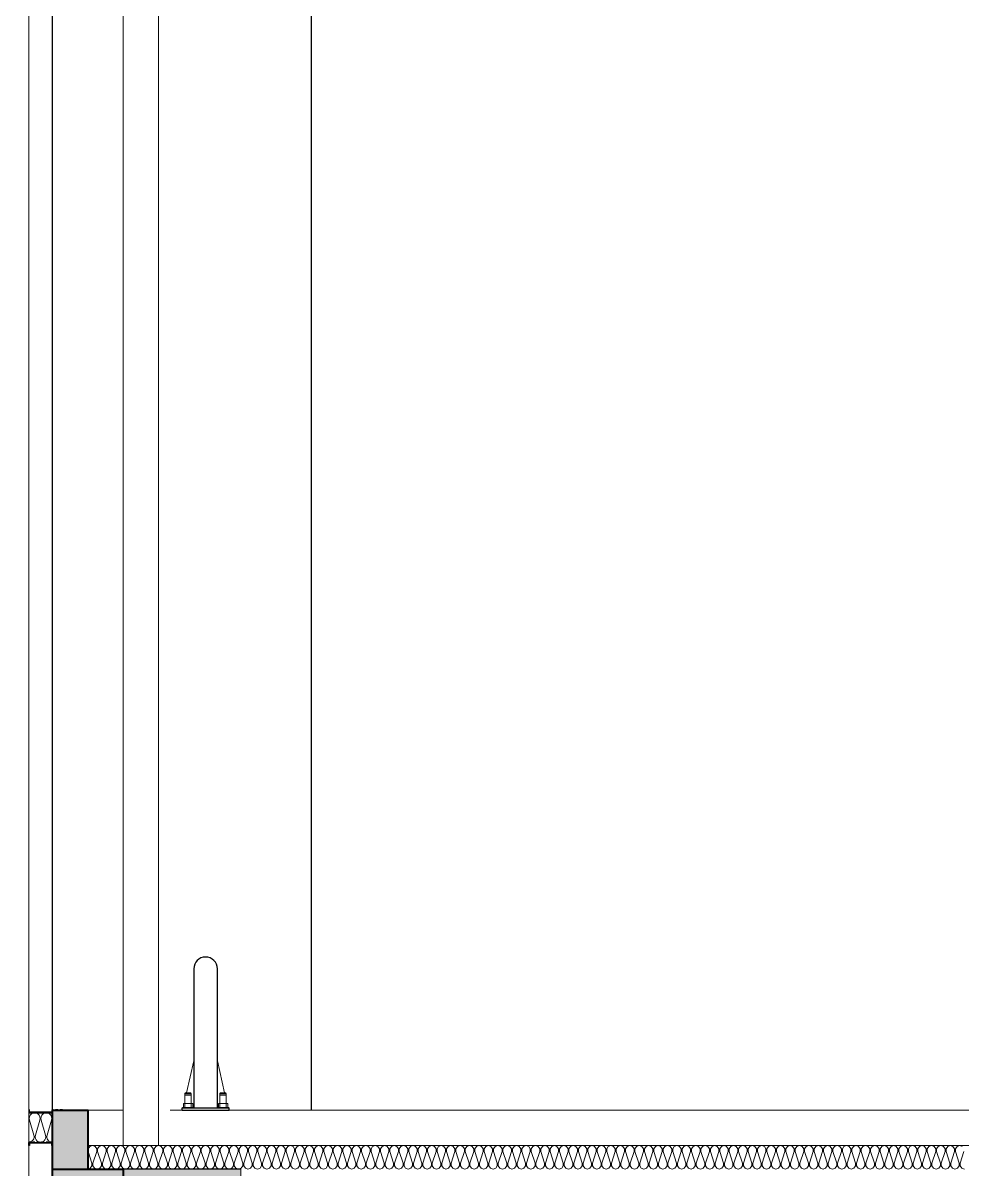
# Model space of a CAD drawing. Header units: millimetres. Extents: x 0 to 420000, y 0 to 297000.
# Drawn here: x 111387 to 115372, y 44200 to 49065 of the extents above; entities that cross this region are included whole.
import ezdxf
from ezdxf.enums import TextEntityAlignment as Align

# ---------------------------------------------------------------- set-up
doc = ezdxf.new("R2010")
doc.units = ezdxf.units.MM
doc.linetypes.add('CEN', pattern=[62, 60, -1, 0, -1])
doc.linetypes.add('HIDDEN', pattern=[0.375, 0.25, -0.125])
for name, color, linetype, lineweight in [('A-AXIS-LINE', 1, 'CEN', 15), ('A-CONC-LIN1', 2, 'Continuous', 40), ('A-CONC-LIN2', 7, 'Continuous', 25), ('A-ELEV-LIN2', 7, 'Continuous', 25), ('A-ELEV-LIN3', 8, 'Continuous', 18), ('A-WAXM-PANL', 6, 'Continuous', 20), ('A-XXXX-FIN2', 6, 'Continuous', 20), ('A-XXXX-INSL1', 15, 'Continuous', 18), ('A-XXXX-INSL2', 8, 'Continuous', 18), ('A-XXXX-STL', 3, 'Continuous', 25)]:
    doc.layers.add(name, color=color, linetype=linetype, lineweight=lineweight)
for name, color, linetype in [('A-CONC-SOLD', 253, 'CEN'), ('A-ELEV-PATT', 252, 'Continuous'), ('A-XXXX-SOLD', 252, 'Continuous')]:
    doc.layers.add(name, color=color, linetype=linetype)
doc.layers.add('A-XXXX-NPLT', color=144, linetype='Continuous', lineweight=15, plot=False)
doc.styles.add('맑은고딕', font='')
doc.styles.get('맑은고딕').set_extended_font_data('Malgun Gothic')

# ---------------------------------------------------------------- blocks, each defined once
blk = doc.blocks.new('axis(211208)')
at = {"layer": 'A-AXIS-LINE', "ltscale": 1000}
blk.add_line((4631788.1, -421118.7), (4955413.1, -421118.7), dxfattribs=at)
blk = doc.blocks.new('3층')
at = {"layer": 'A-ELEV-LIN2'}
for p, q in [((4681823.8, -411118.7), (4681823.8, -402118.7)), ((4682923.8, -411118.7), (4682923.8, -402618.7))]:
    blk.add_line(p, q, dxfattribs=at)
at = {"layer": 'A-WAXM-PANL'}
blk.add_line((4681723.8, -411118.7), (4681723.8, -401118.7), dxfattribs=at)
at = {"layer": 'A-XXXX-INSL1'}
for points in [[(4682273.8, -411268.7), (4682273.8, -402268.7), (4682773.8, -402268.7), (4682773.8, -401638.7)], [(4682123.8, -411268.7), (4682123.8, -402118.7)]]:
    blk.add_lwpolyline(points, dxfattribs=at)
blk = doc.blocks.new('PG31')
at = {"layer": 'A-CONC-SOLD'}
h = blk.add_hatch(color=256, dxfattribs=at)
h.dxf.hatch_style = 1
h.paths.add_polyline_path([(-620, -170), (-580, -800), (-350, -800), (-300, -700), (-300, 0), (-800, 0), (-800, -170)])
h = blk.add_hatch(color=256, dxfattribs=at)
h.dxf.hatch_style = 1
h.paths.add_polyline_path([(-800, -1000), (0, -1000), (0, 0), (-300, 0), (-300, -700), (-350, -800), (-580, -800), (-620, -170), (-800, -170)])
at = {"layer": 'A-CONC-LIN1'}
blk.add_lwpolyline([(-800, -1000), (0, -1000), (0, 0), (-300, 0), (-300, -700), (-350, -800), (-580, -800), (-620, -170), (-800, -170)], close=True, dxfattribs=at)
at = {"layer": 'A-CONC-LIN2'}
blk.add_line((-800, 0), (-300, 0), dxfattribs=at)
at = {"layer": 'A-XXXX-NPLT'}
blk.add_lwpolyline([(0, 0), (-800, 0), (-800, -1000), (0, -1000)], close=True, dxfattribs=at)
at = {"layer": 'A-XXXX-NPLT', "style": '맑은고딕'}
blk.add_text('PG31(800X1000)', height=50, dxfattribs=at).set_placement((-400, -930.1), align=Align.MIDDLE)
blk = doc.blocks.new('층간방화')
at = {"layer": 'A-XXXX-SOLD', "ltscale": 0.5}
h = blk.add_hatch(dxfattribs=at)
h.set_pattern_fill('블럭단면', color=256)
h.set_pattern_definition([(45, (-3966029.7908, -207540.3616), (-0.70710678119, 0.70710678119), []), (135, (-3966029.7908, -207540.3616), (-0.70710678119, -0.70710678119), [])])
h.paths.add_polyline_path([(0, -11.8), (0, 1.2), (-3, 1.2), (-3, -8.8), (-97, -8.8), (-97, 1.2), (-100, 1.2), (-100, -11.8)])
h.paths.add_polyline_path([(0, -136.8), (0, -149.8), (-3, -149.8), (-3, -139.8), (-97, -139.8), (-97, -149.8), (-100, -149.8), (-100, -136.8)])
at = {"layer": 'A-ELEV-PATT', "color": 5}
for points in [[(0, -11.8), (0, 1.2), (-3, 1.2), (-3, -8.8), (-97, -8.8), (-97, 1.2), (-100, 1.2), (-100, -11.8)], [(0, -136.8), (0, -149.8), (-3, -149.8), (-3, -139.8), (-97, -139.8), (-97, -149.8), (-100, -149.8), (-100, -136.8)]]:
    blk.add_lwpolyline(points, close=True, dxfattribs=at)
at = {"layer": 'A-XXXX-INSL2'}
blk.add_lwpolyline([(-100, -135.6, 0.509267), (-78.1, -105.6), (-97.1, -41.8, -1.37259), (-53.4, -41.8), (-72.3, -105.6, 1.37259), (-28.6, -105.6), (-47.6, -41.8, -1.37259), (-3.9, -41.8), (-22.8, -105.6, 0.509267), (-1, -135.6)], format="xyb", dxfattribs=at)
at = {"layer": 'A-XXXX-STL', "linetype": 'HIDDEN', "ltscale": 0.1}
blk.add_lwpolyline([(47, 0), (47, 1.2), (-1.2, 1.2), (-1.2, -135.6), (-100, -135.6), (-100, -136.8), (0, -136.8), (0, 0)], close=True, dxfattribs=at)
blk = doc.blocks.new('냉동층(220321)')
at = {"layer": 'A-CONC-SOLD'}
h = blk.add_hatch(color=256, dxfattribs=at)
h.dxf.hatch_style = 1
h.paths.add_polyline_path([(4681823.8, -401118.7), (4681823.8, -401368.7), (4681973.8, -401368.7), (4681973.8, -401118.7)])
at = {"layer": 'A-CONC-LIN1'}
blk.add_lwpolyline([(4681823.8, -401368.7), (4681823.8, -401118.7), (4681973.8, -401118.7), (4681973.8, -401368.7)], dxfattribs=at)
at = {"layer": 'A-WAXM-PANL'}
blk.add_line((4681723.8, -401118.7), (4681723.8, -411118.7), dxfattribs=at)
at = {"layer": 'A-XXXX-FIN2'}
for p, q in [((4682123.8, -401118.7), (4681973.8, -401118.7)), ((4734173.8, -401118.7), (4682323.8, -401118.7))]:
    blk.add_line(p, q, dxfattribs=at)
at = {"layer": 'A-XXXX-INSL2'}
blk.add_line((4758623.8, -401268.7), (4681973.8, -401268.7), dxfattribs=at)
for points in [[(4681973.8, -401368.7), (4681973.8, -401368.7), (4681984.8, -401364.7), (4681991.8, -401354.7), (4681991.8, -401343.7), (4681975.8, -401293.7), (4681975.8, -401282.7), (4681982.8, -401272.7), (4681993.8, -401268.7), (4682004.8, -401272.7), (4682011.8, -401282.7), (4682011.8, -401293.7), (4681995.8, -401343.7), (4681995.8, -401354.7), (4682002.8, -401364.7), (4682013.8, -401368.7), (4682024.8, -401364.7), (4682031.8, -401354.7), (4682031.8, -401343.7), (4682015.8, -401293.7), (4682015.8, -401282.7), (4682022.8, -401272.7), (4682033.8, -401268.7), (4682044.8, -401272.7), (4682051.8, -401282.7), (4682051.8, -401293.7), (4682035.8, -401343.7), (4682035.8, -401354.7), (4682042.8, -401364.7), (4682053.8, -401368.7), (4682064.8, -401364.7), (4682071.8, -401354.7), (4682071.8, -401343.7), (4682055.8, -401293.7), (4682055.8, -401282.7), (4682062.8, -401272.7), (4682073.8, -401268.7), (4682084.8, -401272.7), (4682091.8, -401282.7), (4682091.8, -401293.7), (4682075.8, -401343.7), (4682075.8, -401354.7), (4682082.8, -401364.7), (4682093.8, -401368.7), (4682104.8, -401364.7), (4682111.8, -401354.7), (4682111.8, -401343.7), (4682095.8, -401293.7), (4682095.8, -401282.7), (4682102.8, -401272.7), (4682113.8, -401268.7), (4682124.8, -401272.7), (4682131.8, -401282.7), (4682131.8, -401293.7), (4682115.8, -401343.7), (4682115.8, -401354.7), (4682122.8, -401364.7), (4682133.8, -401368.7), (4682144.8, -401364.7), (4682151.8, -401354.7), (4682151.8, -401343.7), (4682135.8, -401293.7), (4682135.8, -401282.7), (4682142.8, -401272.7), (4682153.8, -401268.7), (4682164.8, -401272.7), (4682171.8, -401282.7), (4682171.8, -401293.7), (4682155.8, -401343.7), (4682155.8, -401354.7), (4682162.8, -401364.7), (4682173.8, -401368.7), (4682184.8, -401364.7), (4682191.8, -401354.7), (4682191.8, -401343.7), (4682175.8, -401293.7), (4682175.8, -401282.7), (4682182.8, -401272.7), (4682193.8, -401268.7), (4682204.8, -401272.7), (4682211.8, -401282.7), (4682211.8, -401293.7), (4682195.8, -401343.7), (4682195.8, -401354.7), (4682202.8, -401364.7), (4682213.8, -401368.7), (4682224.8, -401364.7), (4682231.8, -401354.7), (4682231.8, -401343.7), (4682215.8, -401293.7), (4682215.8, -401282.7), (4682222.8, -401272.7), (4682233.8, -401268.7), (4682244.8, -401272.7), (4682251.8, -401282.7), (4682251.8, -401293.7), (4682235.8, -401343.7), (4682235.8, -401354.7), (4682242.8, -401364.7), (4682253.8, -401368.7), (4682264.8, -401364.7), (4682271.8, -401354.7), (4682271.8, -401343.7), (4682255.8, -401293.7), (4682255.8, -401282.7), (4682262.8, -401272.7), (4682273.8, -401268.7), (4682284.8, -401272.7), (4682291.8, -401282.7), (4682291.8, -401293.7), (4682275.8, -401343.7), (4682275.8, -401354.7), (4682282.8, -401364.7), (4682293.8, -401368.7), (4682304.8, -401364.7), (4682311.8, -401354.7), (4682311.8, -401343.7), (4682295.8, -401293.7), (4682295.8, -401282.7), (4682302.8, -401272.7), (4682313.8, -401268.7), (4682324.8, -401272.7), (4682331.8, -401282.7), (4682331.8, -401293.7), (4682315.8, -401343.7), (4682315.8, -401354.7), (4682322.8, -401364.7), (4682333.8, -401368.7), (4682344.8, -401364.7), (4682351.8, -401354.7), (4682351.8, -401343.7), (4682335.8, -401293.7), (4682335.8, -401282.7), (4682342.8, -401272.7), (4682353.8, -401268.7), (4682364.8, -401272.7), (4682371.8, -401282.7), (4682371.8, -401293.7), (4682355.8, -401343.7), (4682355.8, -401354.7), (4682362.8, -401364.7), (4682373.8, -401368.7), (4682384.8, -401364.7), (4682391.8, -401354.7), (4682391.8, -401343.7), (4682375.8, -401293.7), (4682375.8, -401282.7), (4682382.8, -401272.7), (4682393.8, -401268.7), (4682404.8, -401272.7), (4682411.8, -401282.7), (4682411.8, -401293.7), (4682395.8, -401343.7), (4682395.8, -401354.7), (4682402.8, -401364.7), (4682413.8, -401368.7), (4682424.8, -401364.7), (4682431.8, -401354.7), (4682431.8, -401343.7), (4682415.8, -401293.7), (4682415.8, -401282.7), (4682422.8, -401272.7), (4682433.8, -401268.7), (4682444.8, -401272.7), (4682451.8, -401282.7), (4682451.8, -401293.7), (4682435.8, -401343.7), (4682435.8, -401354.7), (4682442.8, -401364.7), (4682453.8, -401368.7), (4682464.8, -401364.7), (4682471.8, -401354.7), (4682471.8, -401343.7), (4682455.8, -401293.7), (4682455.8, -401282.7), (4682462.8, -401272.7), (4682473.8, -401268.7), (4682484.8, -401272.7), (4682491.8, -401282.7), (4682491.8, -401293.7), (4682475.8, -401343.7), (4682475.8, -401354.7), (4682482.8, -401364.7), (4682493.8, -401368.7), (4682504.8, -401364.7), (4682511.8, -401354.7), (4682511.8, -401343.7), (4682495.8, -401293.7), (4682495.8, -401282.7), (4682502.8, -401272.7), (4682513.8, -401268.7), (4682524.8, -401272.7), (4682531.8, -401282.7), (4682531.8, -401293.7), (4682515.8, -401343.7), (4682515.8, -401354.7), (4682522.8, -401364.7), (4682533.8, -401368.7), (4682544.8, -401364.7), (4682551.8, -401354.7), (4682551.8, -401343.7), (4682535.8, -401293.7), (4682535.8, -401282.7), (4682542.8, -401272.7), (4682553.8, -401268.7), (4682564.8, -401272.7), (4682571.8, -401282.7), (4682571.8, -401293.7), (4682555.8, -401343.7), (4682555.8, -401354.7), (4682562.8, -401364.7), (4682573.8, -401368.7), (4682584.8, -401364.7), (4682591.8, -401354.7), (4682591.8, -401343.7), (4682575.8, -401293.7), (4682575.8, -401282.7), (4682582.8, -401272.7), (4682593.8, -401268.7), (4682604.8, -401272.7), (4682611.8, -401282.7), (4682611.8, -401293.7), (4682595.8, -401343.7), (4682595.8, -401354.7), (4682602.8, -401364.7), (4682613.8, -401368.7), (4682624.8, -401364.7), (4682631.8, -401354.7), (4682631.8, -401343.7), (4682615.8, -401293.7), (4682615.8, -401282.7), (4682622.8, -401272.7), (4682633.8, -401268.7), (4682644.8, -401272.7), (4682651.8, -401282.7), (4682651.8, -401293.7), (4682635.8, -401343.7), (4682635.8, -401354.7), (4682642.8, -401364.7), (4682653.8, -401368.7), (4682664.8, -401364.7), (4682671.8, -401354.7), (4682671.8, -401343.7), (4682655.8, -401293.7), (4682655.8, -401282.7), (4682662.8, -401272.7), (4682673.8, -401268.7), (4682684.8, -401272.7), (4682691.8, -401282.7), (4682691.8, -401293.7), (4682675.8, -401343.7), (4682675.8, -401354.7), (4682682.8, -401364.7), (4682693.8, -401368.7), (4682704.8, -401364.7), (4682711.8, -401354.7), (4682711.8, -401343.7), (4682695.8, -401293.7), (4682695.8, -401282.7), (4682702.8, -401272.7), (4682713.8, -401268.7), (4682724.8, -401272.7), (4682731.8, -401282.7), (4682731.8, -401293.7), (4682715.8, -401343.7), (4682715.8, -401354.7), (4682722.8, -401364.7), (4682733.8, -401368.7), (4682744.8, -401364.7), (4682751.8, -401354.7), (4682751.8, -401343.7), (4682735.8, -401293.7), (4682735.8, -401282.7), (4682742.8, -401272.7), (4682753.8, -401268.7), (4682764.8, -401272.7), (4682771.8, -401282.7), (4682771.8, -401293.7), (4682755.8, -401343.7), (4682755.8, -401354.7), (4682762.8, -401364.7), (4682773.8, -401368.7), (4682784.8, -401364.7), (4682791.8, -401354.7), (4682791.8, -401343.7), (4682775.8, -401293.7), (4682775.8, -401282.7), (4682782.8, -401272.7), (4682793.8, -401268.7), (4682804.8, -401272.7), (4682811.8, -401282.7), (4682811.8, -401293.7), (4682795.8, -401343.7), (4682795.8, -401354.7), (4682802.8, -401364.7), (4682813.8, -401368.7), (4682824.8, -401364.7), (4682831.8, -401354.7), (4682831.8, -401343.7), (4682815.8, -401293.7), (4682815.8, -401282.7), (4682822.8, -401272.7), (4682833.8, -401268.7), (4682844.8, -401272.7), (4682851.8, -401282.7), (4682851.8, -401293.7), (4682835.8, -401343.7), (4682835.8, -401354.7), (4682842.8, -401364.7), (4682853.8, -401368.7), (4682864.8, -401364.7), (4682871.8, -401354.7), (4682871.8, -401343.7), (4682855.8, -401293.7), (4682855.8, -401282.7), (4682862.8, -401272.7), (4682873.8, -401268.7), (4682884.8, -401272.7), (4682891.8, -401282.7), (4682891.8, -401293.7), (4682875.8, -401343.7), (4682875.8, -401354.7), (4682882.8, -401364.7), (4682893.8, -401368.7), (4682904.8, -401364.7), (4682911.8, -401354.7), (4682911.8, -401343.7), (4682895.8, -401293.7), (4682895.8, -401282.7), (4682902.8, -401272.7), (4682913.8, -401268.7), (4682924.8, -401272.7), (4682931.8, -401282.7), (4682931.8, -401293.7), (4682915.8, -401343.7), (4682915.8, -401354.7), (4682922.8, -401364.7), (4682933.8, -401368.7), (4682944.8, -401364.7), (4682951.8, -401354.7), (4682951.8, -401343.7), (4682935.8, -401293.7), (4682935.8, -401282.7), (4682942.8, -401272.7), (4682953.8, -401268.7), (4682964.8, -401272.7), (4682971.8, -401282.7), (4682971.8, -401293.7), (4682955.8, -401343.7), (4682955.8, -401354.7), (4682962.8, -401364.7), (4682973.8, -401368.7), (4682984.8, -401364.7), (4682991.8, -401354.7), (4682991.8, -401343.7), (4682975.8, -401293.7), (4682975.8, -401282.7), (4682982.8, -401272.7), (4682993.8, -401268.7), (4683004.8, -401272.7), (4683011.8, -401282.7), (4683011.8, -401293.7), (4682995.8, -401343.7), (4682995.8, -401354.7), (4683002.8, -401364.7), (4683013.8, -401368.7), (4683024.8, -401364.7), (4683031.8, -401354.7), (4683031.8, -401343.7), (4683015.8, -401293.7), (4683015.8, -401282.7), (4683022.8, -401272.7), (4683033.8, -401268.7), (4683044.8, -401272.7), (4683051.8, -401282.7), (4683051.8, -401293.7), (4683035.8, -401343.7), (4683035.8, -401354.7), (4683042.8, -401364.7), (4683053.8, -401368.7), (4683064.8, -401364.7), (4683071.8, -401354.7), (4683071.8, -401343.7), (4683055.8, -401293.7), (4683055.8, -401282.7), (4683062.8, -401272.7), (4683073.8, -401268.7), (4683084.8, -401272.7), (4683091.8, -401282.7), (4683091.8, -401293.7), (4683075.8, -401343.7), (4683075.8, -401354.7), (4683082.8, -401364.7), (4683093.8, -401368.7), (4683104.8, -401364.7), (4683111.8, -401354.7), (4683111.8, -401343.7), (4683095.8, -401293.7), (4683095.8, -401282.7), (4683102.8, -401272.7), (4683113.8, -401268.7), (4683124.8, -401272.7), (4683131.8, -401282.7), (4683131.8, -401293.7), (4683115.8, -401343.7), (4683115.8, -401354.7), (4683122.8, -401364.7), (4683133.8, -401368.7), (4683144.8, -401364.7), (4683151.8, -401354.7), (4683151.8, -401343.7), (4683135.8, -401293.7), (4683135.8, -401282.7), (4683142.8, -401272.7), (4683153.8, -401268.7), (4683164.8, -401272.7), (4683171.8, -401282.7), (4683171.8, -401293.7), (4683155.8, -401343.7), (4683155.8, -401354.7), (4683162.8, -401364.7), (4683173.8, -401368.7), (4683184.8, -401364.7), (4683191.8, -401354.7), (4683191.8, -401343.7), (4683175.8, -401293.7), (4683175.8, -401282.7), (4683182.8, -401272.7), (4683193.8, -401268.7), (4683204.8, -401272.7), (4683211.8, -401282.7), (4683211.8, -401293.7), (4683195.8, -401343.7), (4683195.8, -401354.7), (4683202.8, -401364.7), (4683213.8, -401368.7), (4683224.8, -401364.7), (4683231.8, -401354.7), (4683231.8, -401343.7), (4683215.8, -401293.7), (4683215.8, -401282.7), (4683222.8, -401272.7), (4683233.8, -401268.7), (4683244.8, -401272.7), (4683251.8, -401282.7), (4683251.8, -401293.7), (4683235.8, -401343.7), (4683235.8, -401354.7), (4683242.8, -401364.7), (4683253.8, -401368.7), (4683264.8, -401364.7), (4683271.8, -401354.7), (4683271.8, -401343.7), (4683255.8, -401293.7), (4683255.8, -401282.7), (4683262.8, -401272.7), (4683273.8, -401268.7), (4683284.8, -401272.7), (4683291.8, -401282.7), (4683291.8, -401293.7), (4683275.8, -401343.7), (4683275.8, -401354.7), (4683282.8, -401364.7), (4683293.8, -401368.7), (4683304.8, -401364.7), (4683311.8, -401354.7), (4683311.8, -401343.7), (4683295.8, -401293.7), (4683295.8, -401282.7), (4683302.8, -401272.7), (4683313.8, -401268.7), (4683324.8, -401272.7), (4683331.8, -401282.7), (4683331.8, -401293.7), (4683315.8, -401343.7), (4683315.8, -401354.7), (4683322.8, -401364.7), (4683333.8, -401368.7), (4683344.8, -401364.7), (4683351.8, -401354.7), (4683351.8, -401343.7), (4683335.8, -401293.7), (4683335.8, -401282.7), (4683342.8, -401272.7), (4683353.8, -401268.7), (4683364.8, -401272.7), (4683371.8, -401282.7), (4683371.8, -401293.7), (4683355.8, -401343.7), (4683355.8, -401354.7), (4683362.8, -401364.7), (4683373.8, -401368.7), (4683384.8, -401364.7), (4683391.8, -401354.7), (4683391.8, -401343.7), (4683375.8, -401293.7), (4683375.8, -401282.7), (4683382.8, -401272.7), (4683393.8, -401268.7), (4683404.8, -401272.7), (4683411.8, -401282.7), (4683411.8, -401293.7), (4683395.8, -401343.7), (4683395.8, -401354.7), (4683402.8, -401364.7), (4683413.8, -401368.7), (4683424.8, -401364.7), (4683431.8, -401354.7), (4683431.8, -401343.7), (4683415.8, -401293.7), (4683415.8, -401282.7), (4683422.8, -401272.7), (4683433.8, -401268.7), (4683444.8, -401272.7), (4683451.8, -401282.7), (4683451.8, -401293.7), (4683435.8, -401343.7), (4683435.8, -401354.7), (4683442.8, -401364.7), (4683453.8, -401368.7), (4683464.8, -401364.7), (4683471.8, -401354.7), (4683471.8, -401343.7), (4683455.8, -401293.7), (4683455.8, -401282.7), (4683462.8, -401272.7), (4683473.8, -401268.7), (4683484.8, -401272.7), (4683491.8, -401282.7), (4683491.8, -401293.7), (4683475.8, -401343.7), (4683475.8, -401354.7), (4683482.8, -401364.7), (4683493.8, -401368.7), (4683504.8, -401364.7), (4683511.8, -401354.7), (4683511.8, -401343.7), (4683495.8, -401293.7), (4683495.8, -401282.7), (4683502.8, -401272.7), (4683513.8, -401268.7), (4683524.8, -401272.7), (4683531.8, -401282.7), (4683531.8, -401293.7), (4683515.8, -401343.7), (4683515.8, -401354.7), (4683522.8, -401364.7), (4683533.8, -401368.7), (4683544.8, -401364.7), (4683551.8, -401354.7), (4683551.8, -401343.7), (4683535.8, -401293.7), (4683535.8, -401282.7), (4683542.8, -401272.7), (4683553.8, -401268.7), (4683564.8, -401272.7), (4683571.8, -401282.7), (4683571.8, -401293.7), (4683555.8, -401343.7), (4683555.8, -401354.7), (4683562.8, -401364.7), (4683573.8, -401368.7), (4683584.8, -401364.7), (4683591.8, -401354.7), (4683591.8, -401343.7), (4683575.8, -401293.7), (4683575.8, -401282.7), (4683582.8, -401272.7), (4683593.8, -401268.7), (4683604.8, -401272.7), (4683611.8, -401282.7), (4683611.8, -401293.7), (4683595.8, -401343.7), (4683595.8, -401354.7), (4683602.8, -401364.7), (4683613.8, -401368.7), (4683624.8, -401364.7), (4683631.8, -401354.7), (4683631.8, -401343.7), (4683615.8, -401293.7), (4683615.8, -401282.7), (4683622.8, -401272.7), (4683633.8, -401268.7), (4683644.8, -401272.7), (4683651.8, -401282.7), (4683651.8, -401293.7), (4683635.8, -401343.7), (4683635.8, -401354.7), (4683642.8, -401364.7), (4683653.8, -401368.7), (4683664.8, -401364.7), (4683671.8, -401354.7), (4683671.8, -401343.7), (4683655.8, -401293.7), (4683655.8, -401282.7), (4683662.8, -401272.7), (4683673.8, -401268.7), (4683684.8, -401272.7), (4683691.8, -401282.7), (4683691.8, -401293.7), (4683675.8, -401343.7), (4683675.8, -401354.7), (4683682.8, -401364.7), (4683693.8, -401368.7), (4683704.8, -401364.7), (4683711.8, -401354.7), (4683711.8, -401343.7), (4683695.8, -401293.7), (4683695.8, -401282.7), (4683702.8, -401272.7), (4683713.8, -401268.7), (4683724.8, -401272.7), (4683731.8, -401282.7), (4683731.8, -401293.7), (4683715.8, -401343.7), (4683715.8, -401354.7), (4683722.8, -401364.7), (4683733.8, -401368.7), (4683744.8, -401364.7), (4683751.8, -401354.7), (4683751.8, -401343.7), (4683735.8, -401293.7), (4683735.8, -401282.7), (4683742.8, -401272.7), (4683753.8, -401268.7), (4683764.8, -401272.7), (4683771.8, -401282.7), (4683771.8, -401293.7), (4683755.8, -401343.7), (4683755.8, -401354.7), (4683762.8, -401364.7), (4683773.8, -401368.7), (4683784.8, -401364.7), (4683791.8, -401354.7), (4683791.8, -401343.7), (4683775.8, -401293.7), (4683775.8, -401282.7), (4683782.8, -401272.7), (4683793.8, -401268.7), (4683804.8, -401272.7), (4683811.8, -401282.7), (4683811.8, -401293.7), (4683795.8, -401343.7), (4683795.8, -401354.7), (4683802.8, -401364.7), (4683813.8, -401368.7), (4683824.8, -401364.7), (4683831.8, -401354.7), (4683831.8, -401343.7), (4683815.8, -401293.7), (4683815.8, -401282.7), (4683822.8, -401272.7), (4683833.8, -401268.7), (4683844.8, -401272.7), (4683851.8, -401282.7), (4683851.8, -401293.7), (4683835.8, -401343.7), (4683835.8, -401354.7), (4683842.8, -401364.7), (4683853.8, -401368.7), (4683864.8, -401364.7), (4683871.8, -401354.7), (4683871.8, -401343.7), (4683855.8, -401293.7), (4683855.8, -401282.7), (4683862.8, -401272.7), (4683873.8, -401268.7), (4683884.8, -401272.7), (4683891.8, -401282.7), (4683891.8, -401293.7), (4683875.8, -401343.7), (4683875.8, -401354.7), (4683882.8, -401364.7), (4683893.8, -401368.7), (4683904.8, -401364.7), (4683911.8, -401354.7), (4683911.8, -401343.7), (4683895.8, -401293.7), (4683895.8, -401282.7), (4683902.8, -401272.7), (4683913.8, -401268.7), (4683924.8, -401272.7), (4683931.8, -401282.7), (4683931.8, -401293.7), (4683915.8, -401343.7), (4683915.8, -401354.7), (4683922.8, -401364.7), (4683933.8, -401368.7), (4683944.8, -401364.7), (4683951.8, -401354.7), (4683951.8, -401343.7), (4683935.8, -401293.7), (4683935.8, -401282.7), (4683942.8, -401272.7), (4683953.8, -401268.7), (4683964.8, -401272.7), (4683971.8, -401282.7), (4683971.8, -401293.7), (4683955.8, -401343.7), (4683955.8, -401354.7), (4683962.8, -401364.7), (4683973.8, -401368.7), (4683984.8, -401364.7), (4683991.8, -401354.7), (4683991.8, -401343.7), (4683975.8, -401293.7), (4683975.8, -401282.7), (4683982.8, -401272.7), (4683993.8, -401268.7), (4684004.8, -401272.7), (4684011.8, -401282.7), (4684011.8, -401293.7), (4683995.8, -401343.7), (4683995.8, -401354.7), (4684002.8, -401364.7), (4684013.8, -401368.7), (4684024.8, -401364.7), (4684031.8, -401354.7), (4684031.8, -401343.7), (4684015.8, -401293.7), (4684015.8, -401282.7), (4684022.8, -401272.7), (4684033.8, -401268.7), (4684044.8, -401272.7), (4684051.8, -401282.7), (4684051.8, -401293.7), (4684035.8, -401343.7), (4684035.8, -401354.7), (4684042.8, -401364.7), (4684053.8, -401368.7), (4684064.8, -401364.7), (4684071.8, -401354.7), (4684071.8, -401343.7), (4684055.8, -401293.7), (4684055.8, -401282.7), (4684062.8, -401272.7), (4684073.8, -401268.7), (4684084.8, -401272.7), (4684091.8, -401282.7), (4684091.8, -401293.7), (4684075.8, -401343.7), (4684075.8, -401354.7), (4684082.8, -401364.7), (4684093.8, -401368.7), (4684104.8, -401364.7), (4684111.8, -401354.7), (4684111.8, -401343.7), (4684095.8, -401293.7), (4684095.8, -401282.7), (4684102.8, -401272.7), (4684113.8, -401268.7), (4684124.8, -401272.7), (4684131.8, -401282.7), (4684131.8, -401293.7), (4684115.8, -401343.7), (4684115.8, -401354.7), (4684122.8, -401364.7), (4684133.8, -401368.7), (4684144.8, -401364.7), (4684151.8, -401354.7), (4684151.8, -401343.7), (4684135.8, -401293.7), (4684135.8, -401282.7), (4684142.8, -401272.7), (4684153.8, -401268.7), (4684164.8, -401272.7), (4684171.8, -401282.7), (4684171.8, -401293.7), (4684155.8, -401343.7), (4684155.8, -401354.7), (4684162.8, -401364.7), (4684173.8, -401368.7), (4684184.8, -401364.7), (4684191.8, -401354.7), (4684191.8, -401343.7), (4684175.8, -401293.7), (4684175.8, -401282.7), (4684182.8, -401272.7), (4684193.8, -401268.7), (4684204.8, -401272.7), (4684211.8, -401282.7), (4684211.8, -401293.7), (4684195.8, -401343.7), (4684195.8, -401354.7), (4684202.8, -401364.7), (4684213.8, -401368.7), (4684224.8, -401364.7), (4684231.8, -401354.7), (4684231.8, -401343.7), (4684215.8, -401293.7), (4684215.8, -401282.7), (4684222.8, -401272.7), (4684233.8, -401268.7), (4684244.8, -401272.7), (4684251.8, -401282.7), (4684251.8, -401293.7), (4684235.8, -401343.7), (4684235.8, -401354.7), (4684242.8, -401364.7), (4684253.8, -401368.7), (4684264.8, -401364.7), (4684271.8, -401354.7), (4684271.8, -401343.7), (4684255.8, -401293.7), (4684255.8, -401282.7), (4684262.8, -401272.7), (4684273.8, -401268.7), (4684284.8, -401272.7), (4684291.8, -401282.7), (4684291.8, -401293.7), (4684275.8, -401343.7), (4684275.8, -401354.7), (4684282.8, -401364.7), (4684293.8, -401368.7), (4684304.8, -401364.7), (4684311.8, -401354.7), (4684311.8, -401343.7), (4684295.8, -401293.7), (4684295.8, -401282.7), (4684302.8, -401272.7), (4684313.8, -401268.7), (4684324.8, -401272.7), (4684331.8, -401282.7), (4684331.8, -401293.7), (4684315.8, -401343.7), (4684315.8, -401354.7), (4684322.8, -401364.7), (4684333.8, -401368.7), (4684344.8, -401364.7), (4684351.8, -401354.7), (4684351.8, -401343.7), (4684335.8, -401293.7), (4684335.8, -401282.7), (4684342.8, -401272.7), (4684353.8, -401268.7), (4684364.8, -401272.7), (4684371.8, -401282.7), (4684371.8, -401293.7), (4684355.8, -401343.7), (4684355.8, -401354.7), (4684362.8, -401364.7), (4684373.8, -401368.7), (4684384.8, -401364.7), (4684391.8, -401354.7), (4684391.8, -401343.7), (4684375.8, -401293.7), (4684375.8, -401282.7), (4684382.8, -401272.7), (4684393.8, -401268.7), (4684404.8, -401272.7), (4684411.8, -401282.7), (4684411.8, -401293.7), (4684395.8, -401343.7), (4684395.8, -401354.7), (4684402.8, -401364.7), (4684413.8, -401368.7), (4684424.8, -401364.7), (4684431.8, -401354.7), (4684431.8, -401343.7), (4684415.8, -401293.7), (4684415.8, -401282.7), (4684422.8, -401272.7), (4684433.8, -401268.7), (4684444.8, -401272.7), (4684451.8, -401282.7), (4684451.8, -401293.7), (4684435.8, -401343.7), (4684435.8, -401354.7), (4684442.8, -401364.7), (4684453.8, -401368.7), (4684464.8, -401364.7), (4684471.8, -401354.7), (4684471.8, -401343.7), (4684455.8, -401293.7), (4684455.8, -401282.7), (4684462.8, -401272.7), (4684473.8, -401268.7), (4684484.8, -401272.7), (4684491.8, -401282.7), (4684491.8, -401293.7), (4684475.8, -401343.7), (4684475.8, -401354.7), (4684482.8, -401364.7), (4684493.8, -401368.7), (4684504.8, -401364.7), (4684511.8, -401354.7), (4684511.8, -401343.7), (4684495.8, -401293.7), (4684495.8, -401282.7), (4684502.8, -401272.7), (4684513.8, -401268.7), (4684524.8, -401272.7), (4684531.8, -401282.7), (4684531.8, -401293.7), (4684515.8, -401343.7), (4684515.8, -401354.7), (4684522.8, -401364.7), (4684533.8, -401368.7), (4684544.8, -401364.7), (4684551.8, -401354.7), (4684551.8, -401343.7), (4684535.8, -401293.7), (4684535.8, -401282.7), (4684542.8, -401272.7), (4684553.8, -401268.7), (4684564.8, -401272.7), (4684571.8, -401282.7), (4684571.8, -401293.7), (4684555.8, -401343.7), (4684555.8, -401354.7), (4684562.8, -401364.7), (4684573.8, -401368.7), (4684584.8, -401364.7), (4684591.8, -401354.7), (4684591.8, -401343.7), (4684575.8, -401293.7), (4684575.8, -401282.7), (4684582.8, -401272.7), (4684593.8, -401268.7), (4684604.8, -401272.7), (4684611.8, -401282.7), (4684611.8, -401293.7), (4684595.8, -401343.7), (4684595.8, -401354.7), (4684602.8, -401364.7), (4684613.8, -401368.7), (4684624.8, -401364.7), (4684631.8, -401354.7), (4684631.8, -401343.7), (4684615.8, -401293.7), (4684615.8, -401282.7), (4684622.8, -401272.7), (4684633.8, -401268.7), (4684644.8, -401272.7), (4684651.8, -401282.7), (4684651.8, -401293.7), (4684635.8, -401343.7), (4684635.8, -401354.7), (4684642.8, -401364.7), (4684653.8, -401368.7), (4684664.8, -401364.7), (4684671.8, -401354.7), (4684671.8, -401343.7), (4684655.8, -401293.7), (4684655.8, -401282.7), (4684662.8, -401272.7), (4684673.8, -401268.7), (4684684.8, -401272.7), (4684691.8, -401282.7), (4684691.8, -401293.7), (4684675.8, -401343.7), (4684675.8, -401354.7), (4684682.8, -401364.7), (4684693.8, -401368.7), (4684704.8, -401364.7), (4684711.8, -401354.7), (4684711.8, -401343.7), (4684695.8, -401293.7), (4684695.8, -401282.7), (4684702.8, -401272.7), (4684713.8, -401268.7), (4684724.8, -401272.7), (4684731.8, -401282.7), (4684731.8, -401293.7), (4684715.8, -401343.7), (4684715.8, -401354.7), (4684722.8, -401364.7), (4684733.8, -401368.7), (4684744.8, -401364.7), (4684751.8, -401354.7), (4684751.8, -401343.7), (4684735.8, -401293.7), (4684735.8, -401282.7), (4684742.8, -401272.7), (4684753.8, -401268.7), (4684764.8, -401272.7), (4684771.8, -401282.7), (4684771.8, -401293.7), (4684755.8, -401343.7), (4684755.8, -401354.7), (4684762.8, -401364.7), (4684773.8, -401368.7), (4684784.8, -401364.7), (4684791.8, -401354.7), (4684791.8, -401343.7), (4684775.8, -401293.7), (4684775.8, -401282.7), (4684782.8, -401272.7), (4684793.8, -401268.7), (4684804.8, -401272.7), (4684811.8, -401282.7), (4684811.8, -401293.7), (4684795.8, -401343.7), (4684795.8, -401354.7), (4684802.8, -401364.7), (4684813.8, -401368.7), (4684824.8, -401364.7), (4684831.8, -401354.7), (4684831.8, -401343.7), (4684815.8, -401293.7), (4684815.8, -401282.7), (4684822.8, -401272.7), (4684833.8, -401268.7), (4684844.8, -401272.7), (4684851.8, -401282.7), (4684851.8, -401293.7), (4684835.8, -401343.7), (4684835.8, -401354.7), (4684842.8, -401364.7), (4684853.8, -401368.7), (4684864.8, -401364.7), (4684871.8, -401354.7), (4684871.8, -401343.7), (4684855.8, -401293.7), (4684855.8, -401282.7), (4684862.8, -401272.7), (4684873.8, -401268.7), (4684884.8, -401272.7), (4684891.8, -401282.7), (4684891.8, -401293.7), (4684875.8, -401343.7), (4684875.8, -401354.7), (4684882.8, -401364.7), (4684893.8, -401368.7), (4684904.8, -401364.7), (4684911.8, -401354.7), (4684911.8, -401343.7), (4684895.8, -401293.7), (4684895.8, -401282.7), (4684902.8, -401272.7), (4684913.8, -401268.7), (4684924.8, -401272.7), (4684931.8, -401282.7), (4684931.8, -401293.7), (4684915.8, -401343.7), (4684915.8, -401354.7), (4684922.8, -401364.7), (4684933.8, -401368.7), (4684944.8, -401364.7), (4684951.8, -401354.7), (4684951.8, -401343.7), (4684935.8, -401293.7), (4684935.8, -401282.7), (4684942.8, -401272.7), (4684953.8, -401268.7), (4684964.8, -401272.7), (4684971.8, -401282.7), (4684971.8, -401293.7), (4684955.8, -401343.7), (4684955.8, -401354.7), (4684962.8, -401364.7), (4684973.8, -401368.7), (4684984.8, -401364.7), (4684991.8, -401354.7), (4684991.8, -401343.7), (4684975.8, -401293.7), (4684975.8, -401282.7), (4684982.8, -401272.7), (4684993.8, -401268.7), (4685004.8, -401272.7), (4685011.8, -401282.7), (4685011.8, -401293.7), (4684995.8, -401343.7), (4684995.8, -401354.7), (4685002.8, -401364.7), (4685013.8, -401368.7), (4685024.8, -401364.7), (4685031.8, -401354.7), (4685031.8, -401343.7), (4685015.8, -401293.7), (4685015.8, -401282.7), (4685022.8, -401272.7), (4685033.8, -401268.7), (4685044.8, -401272.7), (4685051.8, -401282.7), (4685051.8, -401293.7), (4685035.8, -401343.7), (4685035.8, -401354.7), (4685042.8, -401364.7), (4685053.8, -401368.7), (4685064.8, -401364.7), (4685071.8, -401354.7), (4685071.8, -401343.7), (4685055.8, -401293.7), (4685055.8, -401282.7), (4685062.8, -401272.7), (4685073.8, -401268.7), (4685084.8, -401272.7), (4685091.8, -401282.7), (4685091.8, -401293.7), (4685075.8, -401343.7), (4685075.8, -401354.7), (4685082.8, -401364.7), (4685093.8, -401368.7), (4685104.8, -401364.7), (4685111.8, -401354.7), (4685111.8, -401343.7), (4685095.8, -401293.7), (4685095.8, -401282.7), (4685102.8, -401272.7), (4685113.8, -401268.7), (4685124.8, -401272.7), (4685131.8, -401282.7), (4685131.8, -401293.7), (4685115.8, -401343.7), (4685115.8, -401354.7), (4685122.8, -401364.7), (4685133.8, -401368.7), (4685144.8, -401364.7), (4685151.8, -401354.7), (4685151.8, -401343.7), (4685135.8, -401293.7), (4685135.8, -401282.7), (4685142.8, -401272.7), (4685153.8, -401268.7), (4685164.8, -401272.7), (4685171.8, -401282.7), (4685171.8, -401293.7), (4685155.8, -401343.7), (4685155.8, -401354.7), (4685162.8, -401364.7), (4685173.8, -401368.7), (4685184.8, -401364.7), (4685191.8, -401354.7), (4685191.8, -401343.7), (4685175.8, -401293.7), (4685175.8, -401282.7), (4685182.8, -401272.7), (4685193.8, -401268.7), (4685204.8, -401272.7), (4685211.8, -401282.7), (4685211.8, -401293.7), (4685195.8, -401343.7), (4685195.8, -401354.7), (4685202.8, -401364.7), (4685213.8, -401368.7), (4685224.8, -401364.7), (4685231.8, -401354.7), (4685231.8, -401343.7), (4685215.8, -401293.7), (4685215.8, -401282.7), (4685222.8, -401272.7), (4685233.8, -401268.7), (4685244.8, -401272.7), (4685251.8, -401282.7), (4685251.8, -401293.7), (4685235.8, -401343.7), (4685235.8, -401354.7), (4685242.8, -401364.7), (4685253.8, -401368.7), (4685264.8, -401364.7), (4685271.8, -401354.7), (4685271.8, -401343.7), (4685255.8, -401293.7), (4685255.8, -401282.7), (4685262.8, -401272.7), (4685273.8, -401268.7), (4685284.8, -401272.7), (4685291.8, -401282.7), (4685291.8, -401293.7), (4685275.8, -401343.7), (4685275.8, -401354.7), (4685282.8, -401364.7), (4685293.8, -401368.7), (4685304.8, -401364.7), (4685311.8, -401354.7), (4685311.8, -401343.7), (4685295.8, -401293.7), (4685295.8, -401282.7), (4685302.8, -401272.7), (4685313.8, -401268.7), (4685324.8, -401272.7), (4685331.8, -401282.7), (4685331.8, -401293.7), (4685315.8, -401343.7), (4685315.8, -401354.7), (4685322.8, -401364.7), (4685333.8, -401368.7), (4685344.8, -401364.7), (4685351.8, -401354.7), (4685351.8, -401343.7), (4685335.8, -401293.7), (4685335.8, -401282.7), (4685342.8, -401272.7), (4685353.8, -401268.7), (4685364.8, -401272.7), (4685371.8, -401282.7), (4685371.8, -401293.7), (4685355.8, -401343.7), (4685355.8, -401354.7), (4685362.8, -401364.7), (4685373.8, -401368.7), (4685384.8, -401364.7), (4685391.8, -401354.7), (4685391.8, -401343.7), (4685375.8, -401293.7), (4685375.8, -401282.7), (4685382.8, -401272.7), (4685393.8, -401268.7), (4685404.8, -401272.7), (4685411.8, -401282.7), (4685411.8, -401293.7), (4685395.8, -401343.7), (4685395.8, -401354.7), (4685402.8, -401364.7), (4685413.8, -401368.7), (4685424.8, -401364.7), (4685431.8, -401354.7), (4685431.8, -401343.7), (4685415.8, -401293.7), (4685415.8, -401282.7), (4685422.8, -401272.7), (4685433.8, -401268.7), (4685444.8, -401272.7), (4685451.8, -401282.7), (4685451.8, -401293.7), (4685435.8, -401343.7), (4685435.8, -401354.7), (4685442.8, -401364.7), (4685453.8, -401368.7), (4685464.8, -401364.7), (4685471.8, -401354.7), (4685471.8, -401343.7), (4685455.8, -401293.7), (4685455.8, -401282.7), (4685462.8, -401272.7), (4685473.8, -401268.7), (4685484.8, -401272.7), (4685491.8, -401282.7), (4685491.8, -401293.7), (4685475.8, -401343.7), (4685475.8, -401354.7), (4685482.8, -401364.7), (4685493.8, -401368.7), (4685504.8, -401364.7), (4685511.8, -401354.7), (4685511.8, -401343.7), (4685495.8, -401293.7), (4685495.8, -401282.7), (4685502.8, -401272.7), (4685513.8, -401268.7), (4685524.8, -401272.7), (4685531.8, -401282.7), (4685531.8, -401293.7), (4685515.8, -401343.7), (4685515.8, -401354.7), (4685522.8, -401364.7), (4685533.8, -401368.7), (4685544.8, -401364.7), (4685551.8, -401354.7), (4685551.8, -401343.7), (4685535.8, -401293.7), (4685535.8, -401282.7), (4685542.8, -401272.7), (4685553.8, -401268.7), (4685564.8, -401272.7), (4685571.8, -401282.7), (4685571.8, -401293.7), (4685555.8, -401343.7), (4685555.8, -401354.7), (4685562.8, -401364.7), (4685573.8, -401368.7), (4685584.8, -401364.7), (4685591.8, -401354.7), (4685591.8, -401343.7), (4685575.8, -401293.7), (4685575.8, -401282.7), (4685582.8, -401272.7), (4685593.8, -401268.7), (4685604.8, -401272.7), (4685611.8, -401282.7), (4685611.8, -401293.7), (4685595.8, -401343.7), (4685595.8, -401354.7), (4685602.8, -401364.7), (4685613.8, -401368.7), (4685624.8, -401364.7), (4685631.8, -401354.7), (4685631.8, -401343.7), (4685615.8, -401293.7), (4685615.8, -401282.7), (4685622.8, -401272.7), (4685633.8, -401268.7), (4685644.8, -401272.7), (4685651.8, -401282.7), (4685651.8, -401293.7), (4685635.8, -401343.7), (4685635.8, -401354.7), (4685642.8, -401364.7), (4685653.8, -401368.7), (4685664.8, -401364.7), (4685671.8, -401354.7), (4685671.8, -401343.7), (4685655.8, -401293.7), (4685655.8, -401282.7), (4685662.8, -401272.7), (4685673.8, -401268.7), (4685684.8, -401272.7)], [(4685691.8, -401293.7), (4685675.8, -401343.7), (4685675.8, -401354.7), (4685682.8, -401364.7), (4685693.8, -401368.7)]]:
    blk.add_lwpolyline(points, dxfattribs=at)
at = {"xscale": -1}
blk.add_blockref('PG31', (4681823.8, -401368.7), dxfattribs=at)
at = {"layer": 'A-XXXX-INSL2', "ltscale": 0.5}
blk.add_blockref('층간방화', (4681823.8, -401118.7), dxfattribs=at)
blk = doc.blocks.new('추락방지볼라드')
at = {"layer": 'A-ELEV-LIN2'}
for p, q in [((-100, 10), (100, 10)), ((-100, 0), (-100, 10)), ((-100, 0), (100, 0)), ((100, 0), (100, 10))]:
    blk.add_line(p, q, dxfattribs=at)
for points in [[(-50, 600), (-50, 10)], [(50, 10), (50, 600)]]:
    blk.add_lwpolyline(points, dxfattribs=at)
blk.add_arc((0, 600), 50, 0, 180, dxfattribs=at)
at = {"layer": 'A-ELEV-LIN3'}
for p, q in [((-50, 210), (-80.5, 73.2)), ((50, 210), (80.5, 73.2)), ((-85.4, 73.2), (-87.8, 70.9)), ((-87.8, 71), (-60.8, 69.6)), ((-87.8, 70.9), (-87.8, 11.6)), ((-87.8, 67.3), (-60.8, 66)), ((-87.8, 63.7), (-60.8, 62.3)), ((-85.4, 73.2), (-63.2, 73.2)), ((-63.2, 73.2), (-60.8, 70.9)), ((-60.8, 70.9), (-60.8, 11.6)), ((63.2, 73.2), (60.8, 70.9)), ((87.8, 71), (60.8, 69.6)), ((60.8, 70.9), (60.8, 11.6)), ((87.8, 67.3), (60.8, 66)), ((87.8, 63.7), (60.8, 62.3)), ((85.4, 73.2), (63.2, 73.2)), ((85.4, 73.2), (87.8, 70.9)), ((87.8, 70.9), (87.8, 11.6)), ((-98.6, 11.6), (-98.6, 10)), ((-98.6, 11.6), (-50, 11.6)), ((-94.3, 28.2), (-54.3, 28.2)), ((-94.3, 28.2), (-94.3, 11.6)), ((-54.3, 28.2), (-54.3, 11.6)), ((-50, 11.6), (-50, 10)), ((50, 11.6), (50, 10)), ((98.6, 11.6), (50, 11.6)), ((94.3, 28.2), (54.3, 28.2)), ((54.3, 28.2), (54.3, 11.6)), ((94.3, 28.2), (94.3, 11.6)), ((98.6, 11.6), (98.6, 10))]:
    blk.add_line(p, q, dxfattribs=at)

msp = doc.modelspace()

# ---------------------------------------------------------------- block references
for name, p in [('3층', (-4570311.3, 455568.7)), ('추락방지볼라드', (112162.5, 44450)), ('냉동층(220321)', (-4570311.3, 445568.7))]:
    msp.add_blockref(name, p)
at = {"layer": 'A-AXIS-LINE'}
msp.add_blockref('axis(211208)', (-4581588.1, 465568.7), dxfattribs=at)

doc.saveas('drawing.dxf')
